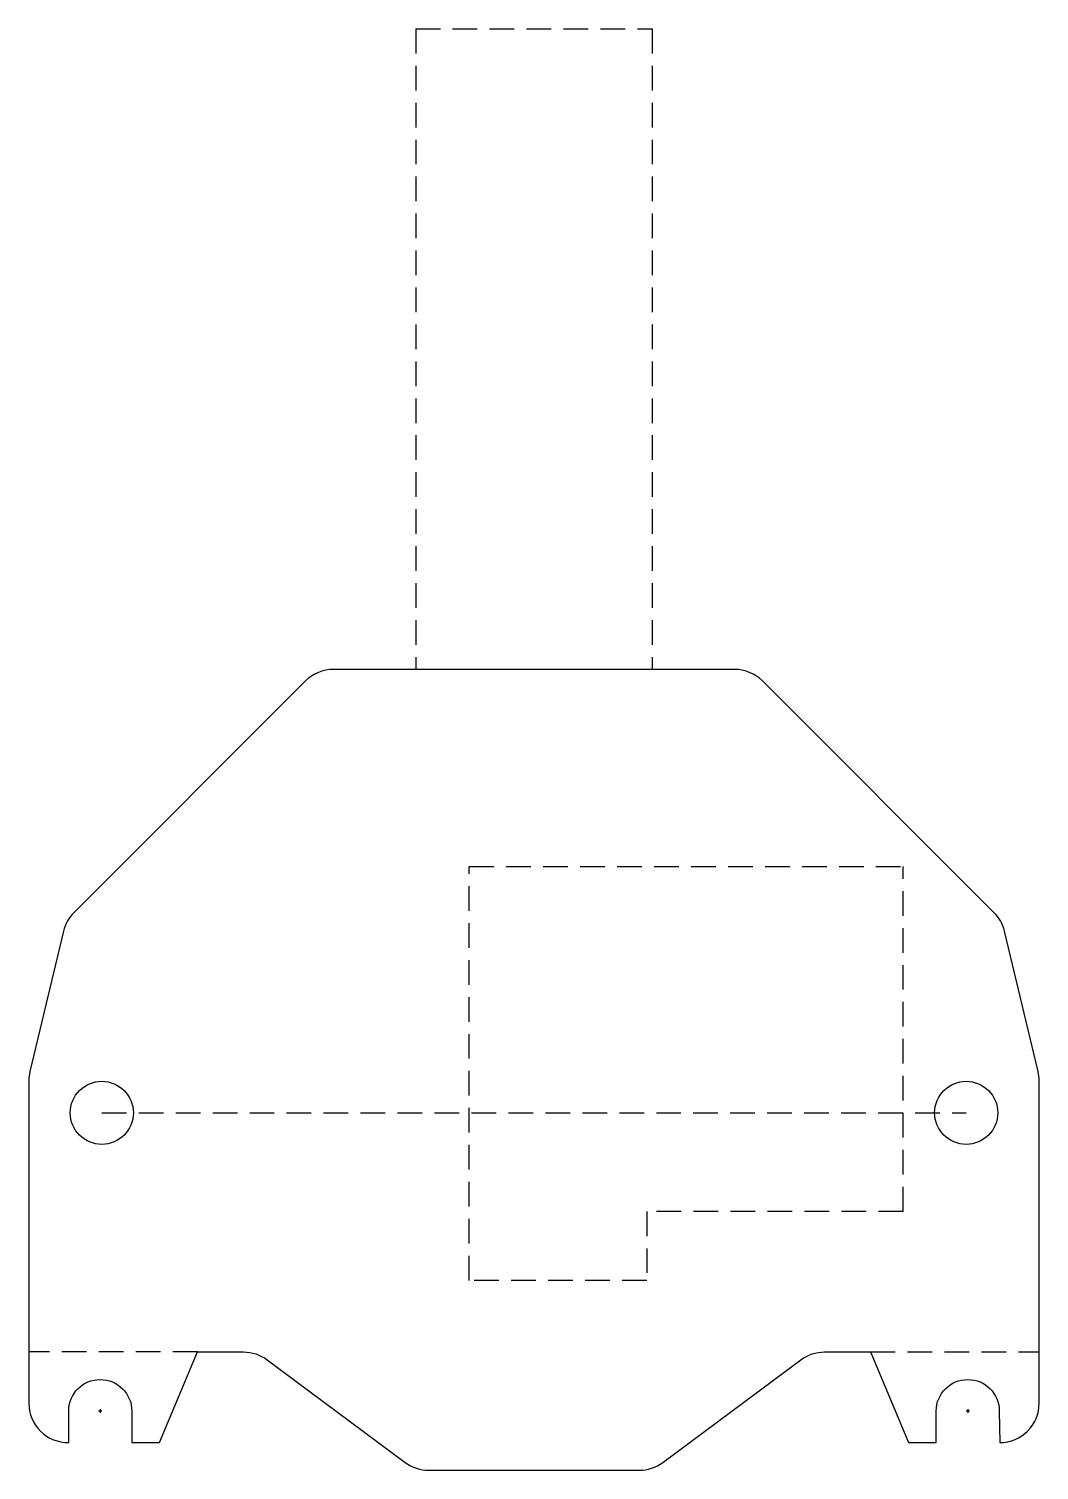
# Model space of a CAD drawing. Header units: millimetres. Extents: x 36.7 to 87.9, y 35.9 to 109.
import ezdxf

# ---------------------------------------------------------------- set-up
doc = ezdxf.new("R2010")
doc.units = ezdxf.units.MM
doc.header["$LTSCALE"] = 5
doc.header["$MEASUREMENT"] = 0
doc.linetypes.add('DASHED2', pattern=[0.375, 0.25, -0.125])

msp = doc.modelspace()

# ---------------------------------------------------------------- linework, layer by layer
at = {"linetype": 'DASHED2'}
for p, q in [((56.317, 108.99), (68.317, 108.99)), ((56.317, 108.99), (56.317, 76.49)), ((68.317, 108.99), (68.317, 76.49)), ((59.037, 45.49), (59.037, 66.49)), ((59.037, 66.49), (81.037, 66.49)), ((81.037, 48.99), (81.037, 66.49)), ((40.397, 53.99), (84.237, 53.99)), ((81.037, 48.99), (68.037, 48.99)), ((68.037, 48.99), (68.037, 45.49)), ((68.037, 45.49), (59.037, 45.49)), ((45.245, 41.86), (36.697, 41.86)), ((79.389, 41.86), (87.937, 41.86))]:
    msp.add_line(p, q, dxfattribs=at)
at = {"linetype": 'DASHED2', "ltscale": 5}
for p, q in [((40.407, 38.86), (40.227, 38.86)), ((40.317, 38.95), (40.317, 38.77)), ((84.407, 38.86), (84.227, 38.86)), ((84.317, 38.95), (84.317, 38.77))]:
    msp.add_line(p, q, dxfattribs=at)
msp.add_lwpolyline([(38.717, 37.26), (38.717, 38.86, -1), (41.917, 38.86), (41.917, 37.26), (43.317, 37.26), (45.245, 41.86), (47.583, 41.86, -0.161552), (48.776, 41.465), (55.786, 36.255, 0.161551), (56.979, 35.86), (67.655, 35.86, 0.161551), (68.848, 36.255), (75.858, 41.465, -0.16155), (77.051, 41.86), (79.389, 41.86), (81.317, 37.26), (82.717, 37.26), (82.717, 38.86, -1), (85.917, 38.86), (85.937, 37.26, 0.413999), (87.937, 39.26), (87.937, 55.624, 0.057645), (87.882, 56.09), (86.176, 63.213, 0.139335), (85.646, 64.161), (73.903, 75.904, 0.199216), (72.489, 76.49), (52.145, 76.49, 0.199217), (50.731, 75.904), (38.988, 64.161, 0.139332), (38.458, 63.213), (36.752, 56.09, 0.057644), (36.697, 55.624), (36.697, 39.26, 0.416898)], format="xyb", close=True)
for centre in [(40.397, 53.99), (84.237, 53.99)]:
    msp.add_circle(centre, 1.6)

doc.saveas('drawing.dxf')
